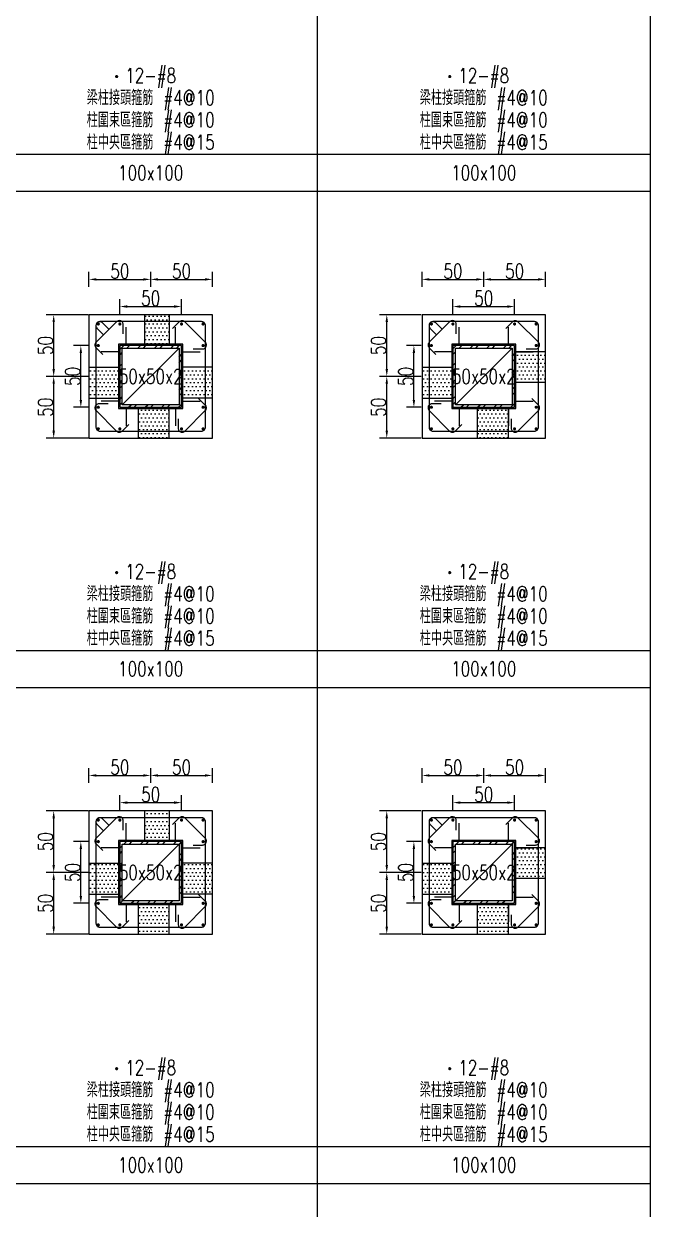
# Model space of a CAD drawing. Header units: millimetres. Extents: x 0 to 3905, y 0 to 8880.
# Drawn here: x 3397 to 3905, y 5607 to 6568 of the extents above; entities that cross this region are included whole.
import ezdxf
from ezdxf.enums import TextEntityAlignment as Align

# ---------------------------------------------------------------- set-up
doc = ezdxf.new("R2010")
doc.units = ezdxf.units.MM
doc.layers.get('DEFPOINTS').update_dxf_attribs({"color": 3})
for name, color, linetype in [('Hatch線', 6, 'Continuous'), ('TC-鋼粱', 132, 'Continuous'), ('主筋斷面', 2, 'Continuous'), ('文字-主筋根數', 7, 'Continuous'), ('文字-剪力筋 中央區', 7, 'Continuous'), ('文字-剪力筋-BC', 7, 'Continuous'), ('文字-剪力筋-圍束區', 7, 'Continuous'), ('文字-斷面尺寸', 7, 'Continuous'), ('文字-輔助字', 7, 'Continuous'), ('柱斷面線', 4, 'Continuous'), ('標註字', 4, 'Continuous'), ('箍筋線', 1, 'Continuous'), ('網格線', 7, 'Continuous'), ('鋼柱', 11, 'Continuous')]:
    doc.layers.add(name, color=color, linetype=linetype)
doc.styles.add('note', font='txt.shx', dxfattribs={"width": 0.75, "height": 12})
doc.styles.add('txt', font='txt.shx', dxfattribs={"height": 0.2, "bigfont": 'chineset.shx'})
doc.dimstyles.new('RCAD_DIM', dxfattribs={"dimtxt": 12, "dimasz": 6, "dimexe": 6, "dimexo": 0.625, "dimtad": 1, "dimdec": 0, "dimdsep": 46, "dimtxsty": 'note', "dimcen": 2.5, "dimclrd": 256, "dimclre": 256, "dimclrt": 256, "dimadec": 0, "dimazin": 0, "dimtfac": 1, "dimtmove": 0, "dimatfit": 3, "dimfxl": 0, "dimtolj": 1, "dimarcsym": 0})

# ---------------------------------------------------------------- blocks, each defined once
blk = doc.blocks.new('*D1950')
at = {"layer": 'DEFPOINTS', "color": 0}
for p in [(3475, 5930), (3525, 5936.62), (3525, 5930)]:
    blk.add_point(p, dxfattribs=at)
at = {"layer": '標註字', "lineweight": -2}
for p, q in [((3475, 5930.62), (3475, 5942.62)), ((3525, 5930.62), (3525, 5942.62)), ((3481, 5936.62), (3519, 5936.62))]:
    blk.add_line(p, q, dxfattribs=at)
at = {"layer": '標註字'}
for points in [[(3481, 5937.62), (3481, 5935.62), (3475, 5936.62)], [(3519, 5935.62), (3519, 5937.62), (3525, 5936.62)]]:
    blk.add_solid(points, dxfattribs=at)
at = {"layer": '標註字', "insert": (3500, 5943.25), "char_height": 12, "attachment_point": 5, "style": 'note'}
blk.add_mtext('\\A1;50', dxfattribs=at)
blk = doc.blocks.new('*D1951')
at = {"layer": 'DEFPOINTS', "color": 0}
for p in [(3443.38, 5905), (3450, 5905), (3450, 5855)]:
    blk.add_point(p, dxfattribs=at)
at = {"layer": '標註字', "lineweight": -2}
for p, q in [((3449.38, 5905), (3437.38, 5905)), ((3443.38, 5861), (3443.38, 5899)), ((3449.38, 5855), (3437.38, 5855))]:
    blk.add_line(p, q, dxfattribs=at)
at = {"layer": '標註字'}
for points in [[(3444.38, 5899), (3442.38, 5899), (3443.38, 5905)], [(3442.38, 5861), (3444.38, 5861), (3443.38, 5855)]]:
    blk.add_solid(points, dxfattribs=at)
at = {"layer": '標註字', "insert": (3436.75, 5880), "char_height": 12, "attachment_point": 5, "rotation": 90, "style": 'note'}
blk.add_mtext('\\A1;50', dxfattribs=at)
blk = doc.blocks.new('*D1952')
at = {"layer": 'DEFPOINTS', "color": 0}
for p in [(3500, 5958.62), (3450, 5952), (3500, 5952)]:
    blk.add_point(p, dxfattribs=at)
at = {"layer": '標註字', "lineweight": -2}
for p, q in [((3450, 5952.62), (3450, 5964.62)), ((3456, 5958.62), (3494, 5958.62)), ((3500, 5952.62), (3500, 5964.62))]:
    blk.add_line(p, q, dxfattribs=at)
at = {"layer": '標註字'}
for points in [[(3456, 5959.62), (3456, 5957.62), (3450, 5958.62)], [(3494, 5957.62), (3494, 5959.62), (3500, 5958.62)]]:
    blk.add_solid(points, dxfattribs=at)
at = {"layer": '標註字', "insert": (3475, 5965.25), "char_height": 12, "attachment_point": 5, "style": 'note'}
blk.add_mtext('\\A1;50', dxfattribs=at)
blk = doc.blocks.new('*D1953')
at = {"layer": 'DEFPOINTS', "color": 0}
for p in [(3550, 5958.62), (3500, 5952), (3550, 5952)]:
    blk.add_point(p, dxfattribs=at)
at = {"layer": '標註字', "lineweight": -2}
for p, q in [((3500, 5952.62), (3500, 5964.62)), ((3506, 5958.62), (3544, 5958.62)), ((3550, 5952.62), (3550, 5964.62))]:
    blk.add_line(p, q, dxfattribs=at)
at = {"layer": '標註字'}
for points in [[(3506, 5959.62), (3506, 5957.62), (3500, 5958.62)], [(3544, 5957.62), (3544, 5959.62), (3550, 5958.62)]]:
    blk.add_solid(points, dxfattribs=at)
at = {"layer": '標註字', "insert": (3525, 5965.25), "char_height": 12, "attachment_point": 5, "style": 'note'}
blk.add_mtext('\\A1;50', dxfattribs=at)
blk = doc.blocks.new('*D1954')
at = {"layer": 'DEFPOINTS', "color": 0}
for p in [(3421.38, 5880), (3450, 5880), (3450, 5830)]:
    blk.add_point(p, dxfattribs=at)
at = {"layer": '標註字', "lineweight": -2}
for p, q in [((3449.38, 5880), (3415.38, 5880)), ((3421.38, 5836), (3421.38, 5874)), ((3449.38, 5830), (3415.38, 5830))]:
    blk.add_line(p, q, dxfattribs=at)
at = {"layer": '標註字'}
for points in [[(3422.38, 5874), (3420.38, 5874), (3421.38, 5880)], [(3420.38, 5836), (3422.38, 5836), (3421.38, 5830)]]:
    blk.add_solid(points, dxfattribs=at)
at = {"layer": '標註字', "insert": (3414.75, 5855), "char_height": 12, "attachment_point": 5, "rotation": 90, "style": 'note'}
blk.add_mtext('\\A1;50', dxfattribs=at)
blk = doc.blocks.new('*D1955')
at = {"layer": 'DEFPOINTS', "color": 0}
for p in [(3421.38, 5930), (3450, 5930), (3450, 5880)]:
    blk.add_point(p, dxfattribs=at)
at = {"layer": '標註字', "lineweight": -2}
for p, q in [((3449.38, 5930), (3415.38, 5930)), ((3421.38, 5886), (3421.38, 5924)), ((3449.38, 5880), (3415.38, 5880))]:
    blk.add_line(p, q, dxfattribs=at)
at = {"layer": '標註字'}
for points in [[(3422.38, 5924), (3420.38, 5924), (3421.38, 5930)], [(3420.38, 5886), (3422.38, 5886), (3421.38, 5880)]]:
    blk.add_solid(points, dxfattribs=at)
at = {"layer": '標註字', "insert": (3414.75, 5905), "char_height": 12, "attachment_point": 5, "rotation": 90, "style": 'note'}
blk.add_mtext('\\A1;50', dxfattribs=at)
blk = doc.blocks.new('Circle_Filled')
at = {"const_width": 0.5}
blk.add_lwpolyline([(-0.25, 0, 1), (0.25, 0, 1)], format="xyb", close=True, dxfattribs=at)
blk = doc.blocks.new('*D1956')
at = {"layer": 'DEFPOINTS', "color": 0}
for p in [(3475, 6332), (3525, 6338.62), (3525, 6332)]:
    blk.add_point(p, dxfattribs=at)
at = {"layer": '標註字', "lineweight": -2}
for p, q in [((3475, 6332.62), (3475, 6344.62)), ((3525, 6332.62), (3525, 6344.62)), ((3481, 6338.62), (3519, 6338.62))]:
    blk.add_line(p, q, dxfattribs=at)
at = {"layer": '標註字'}
for points in [[(3481, 6339.62), (3481, 6337.62), (3475, 6338.62)], [(3519, 6337.62), (3519, 6339.62), (3525, 6338.62)]]:
    blk.add_solid(points, dxfattribs=at)
at = {"layer": '標註字', "insert": (3500, 6345.25), "char_height": 12, "attachment_point": 5, "style": 'note'}
blk.add_mtext('\\A1;50', dxfattribs=at)
blk = doc.blocks.new('*D1957')
at = {"layer": 'DEFPOINTS', "color": 0}
for p in [(3443.38, 6307), (3450, 6307), (3450, 6257)]:
    blk.add_point(p, dxfattribs=at)
at = {"layer": '標註字', "lineweight": -2}
for p, q in [((3449.38, 6307), (3437.38, 6307)), ((3443.38, 6263), (3443.38, 6301)), ((3449.38, 6257), (3437.38, 6257))]:
    blk.add_line(p, q, dxfattribs=at)
at = {"layer": '標註字'}
for points in [[(3444.38, 6301), (3442.38, 6301), (3443.38, 6307)], [(3442.38, 6263), (3444.38, 6263), (3443.38, 6257)]]:
    blk.add_solid(points, dxfattribs=at)
at = {"layer": '標註字', "insert": (3436.75, 6282), "char_height": 12, "attachment_point": 5, "rotation": 90, "style": 'note'}
blk.add_mtext('\\A1;50', dxfattribs=at)
blk = doc.blocks.new('*D1958')
at = {"layer": 'DEFPOINTS', "color": 0}
for p in [(3500, 6360.62), (3450, 6354), (3500, 6354)]:
    blk.add_point(p, dxfattribs=at)
at = {"layer": '標註字', "lineweight": -2}
for p, q in [((3450, 6354.62), (3450, 6366.62)), ((3456, 6360.62), (3494, 6360.62)), ((3500, 6354.62), (3500, 6366.62))]:
    blk.add_line(p, q, dxfattribs=at)
at = {"layer": '標註字'}
for points in [[(3456, 6361.62), (3456, 6359.62), (3450, 6360.62)], [(3494, 6359.62), (3494, 6361.62), (3500, 6360.62)]]:
    blk.add_solid(points, dxfattribs=at)
at = {"layer": '標註字', "insert": (3475, 6367.25), "char_height": 12, "attachment_point": 5, "style": 'note'}
blk.add_mtext('\\A1;50', dxfattribs=at)
blk = doc.blocks.new('*D1959')
at = {"layer": 'DEFPOINTS', "color": 0}
for p in [(3550, 6360.62), (3500, 6354), (3550, 6354)]:
    blk.add_point(p, dxfattribs=at)
at = {"layer": '標註字', "lineweight": -2}
for p, q in [((3500, 6354.62), (3500, 6366.62)), ((3506, 6360.62), (3544, 6360.62)), ((3550, 6354.62), (3550, 6366.62))]:
    blk.add_line(p, q, dxfattribs=at)
at = {"layer": '標註字'}
for points in [[(3506, 6361.62), (3506, 6359.62), (3500, 6360.62)], [(3544, 6359.62), (3544, 6361.62), (3550, 6360.62)]]:
    blk.add_solid(points, dxfattribs=at)
at = {"layer": '標註字', "insert": (3525, 6367.25), "char_height": 12, "attachment_point": 5, "style": 'note'}
blk.add_mtext('\\A1;50', dxfattribs=at)
blk = doc.blocks.new('*D1960')
at = {"layer": 'DEFPOINTS', "color": 0}
for p in [(3421.38, 6282), (3450, 6282), (3450, 6232)]:
    blk.add_point(p, dxfattribs=at)
at = {"layer": '標註字', "lineweight": -2}
for p, q in [((3449.38, 6282), (3415.38, 6282)), ((3421.38, 6238), (3421.38, 6276)), ((3449.38, 6232), (3415.38, 6232))]:
    blk.add_line(p, q, dxfattribs=at)
at = {"layer": '標註字'}
for points in [[(3422.38, 6276), (3420.38, 6276), (3421.38, 6282)], [(3420.38, 6238), (3422.38, 6238), (3421.38, 6232)]]:
    blk.add_solid(points, dxfattribs=at)
at = {"layer": '標註字', "insert": (3414.75, 6257), "char_height": 12, "attachment_point": 5, "rotation": 90, "style": 'note'}
blk.add_mtext('\\A1;50', dxfattribs=at)
blk = doc.blocks.new('*D1961')
at = {"layer": 'DEFPOINTS', "color": 0}
for p in [(3421.38, 6332), (3450, 6332), (3450, 6282)]:
    blk.add_point(p, dxfattribs=at)
at = {"layer": '標註字', "lineweight": -2}
for p, q in [((3449.38, 6332), (3415.38, 6332)), ((3421.38, 6288), (3421.38, 6326)), ((3449.38, 6282), (3415.38, 6282))]:
    blk.add_line(p, q, dxfattribs=at)
at = {"layer": '標註字'}
for points in [[(3422.38, 6326), (3420.38, 6326), (3421.38, 6332)], [(3420.38, 6288), (3422.38, 6288), (3421.38, 6282)]]:
    blk.add_solid(points, dxfattribs=at)
at = {"layer": '標註字', "insert": (3414.75, 6307), "char_height": 12, "attachment_point": 5, "rotation": 90, "style": 'note'}
blk.add_mtext('\\A1;50', dxfattribs=at)
blk = doc.blocks.new('*D2082')
at = {"layer": 'DEFPOINTS', "color": 0}
for p in [(3745, 5930), (3795, 5936.62), (3795, 5930)]:
    blk.add_point(p, dxfattribs=at)
at = {"layer": '標註字', "lineweight": -2}
for p, q in [((3745, 5930.62), (3745, 5942.62)), ((3795, 5930.62), (3795, 5942.62)), ((3751, 5936.62), (3789, 5936.62))]:
    blk.add_line(p, q, dxfattribs=at)
at = {"layer": '標註字'}
for points in [[(3751, 5937.62), (3751, 5935.62), (3745, 5936.62)], [(3789, 5935.62), (3789, 5937.62), (3795, 5936.62)]]:
    blk.add_solid(points, dxfattribs=at)
at = {"layer": '標註字', "insert": (3770, 5943.25), "char_height": 12, "attachment_point": 5, "style": 'note'}
blk.add_mtext('\\A1;50', dxfattribs=at)
blk = doc.blocks.new('*D2083')
at = {"layer": 'DEFPOINTS', "color": 0}
for p in [(3713.38, 5905), (3720, 5905), (3720, 5855)]:
    blk.add_point(p, dxfattribs=at)
at = {"layer": '標註字', "lineweight": -2}
for p, q in [((3719.38, 5905), (3707.38, 5905)), ((3713.38, 5861), (3713.38, 5899)), ((3719.38, 5855), (3707.38, 5855))]:
    blk.add_line(p, q, dxfattribs=at)
at = {"layer": '標註字'}
for points in [[(3714.38, 5899), (3712.38, 5899), (3713.38, 5905)], [(3712.38, 5861), (3714.38, 5861), (3713.38, 5855)]]:
    blk.add_solid(points, dxfattribs=at)
at = {"layer": '標註字', "insert": (3706.75, 5880), "char_height": 12, "attachment_point": 5, "rotation": 90, "style": 'note'}
blk.add_mtext('\\A1;50', dxfattribs=at)
blk = doc.blocks.new('*D2084')
at = {"layer": 'DEFPOINTS', "color": 0}
for p in [(3770, 5958.62), (3720, 5952), (3770, 5952)]:
    blk.add_point(p, dxfattribs=at)
at = {"layer": '標註字', "lineweight": -2}
for p, q in [((3720, 5952.62), (3720, 5964.62)), ((3726, 5958.62), (3764, 5958.62)), ((3770, 5952.62), (3770, 5964.62))]:
    blk.add_line(p, q, dxfattribs=at)
at = {"layer": '標註字'}
for points in [[(3726, 5959.62), (3726, 5957.62), (3720, 5958.62)], [(3764, 5957.62), (3764, 5959.62), (3770, 5958.62)]]:
    blk.add_solid(points, dxfattribs=at)
at = {"layer": '標註字', "insert": (3745, 5965.25), "char_height": 12, "attachment_point": 5, "style": 'note'}
blk.add_mtext('\\A1;50', dxfattribs=at)
blk = doc.blocks.new('*D2085')
at = {"layer": 'DEFPOINTS', "color": 0}
for p in [(3820, 5958.62), (3770, 5952), (3820, 5952)]:
    blk.add_point(p, dxfattribs=at)
at = {"layer": '標註字', "lineweight": -2}
for p, q in [((3770, 5952.62), (3770, 5964.62)), ((3776, 5958.62), (3814, 5958.62)), ((3820, 5952.62), (3820, 5964.62))]:
    blk.add_line(p, q, dxfattribs=at)
at = {"layer": '標註字'}
for points in [[(3776, 5959.62), (3776, 5957.62), (3770, 5958.62)], [(3814, 5957.62), (3814, 5959.62), (3820, 5958.62)]]:
    blk.add_solid(points, dxfattribs=at)
at = {"layer": '標註字', "insert": (3795, 5965.25), "char_height": 12, "attachment_point": 5, "style": 'note'}
blk.add_mtext('\\A1;50', dxfattribs=at)
blk = doc.blocks.new('*D2086')
at = {"layer": 'DEFPOINTS', "color": 0}
for p in [(3691.38, 5880), (3720, 5880), (3720, 5830)]:
    blk.add_point(p, dxfattribs=at)
at = {"layer": '標註字', "lineweight": -2}
for p, q in [((3719.38, 5880), (3685.38, 5880)), ((3691.38, 5836), (3691.38, 5874)), ((3719.38, 5830), (3685.38, 5830))]:
    blk.add_line(p, q, dxfattribs=at)
at = {"layer": '標註字'}
for points in [[(3692.38, 5874), (3690.38, 5874), (3691.38, 5880)], [(3690.38, 5836), (3692.38, 5836), (3691.38, 5830)]]:
    blk.add_solid(points, dxfattribs=at)
at = {"layer": '標註字', "insert": (3684.75, 5855), "char_height": 12, "attachment_point": 5, "rotation": 90, "style": 'note'}
blk.add_mtext('\\A1;50', dxfattribs=at)
blk = doc.blocks.new('*D2087')
at = {"layer": 'DEFPOINTS', "color": 0}
for p in [(3691.38, 5930), (3720, 5930), (3720, 5880)]:
    blk.add_point(p, dxfattribs=at)
at = {"layer": '標註字', "lineweight": -2}
for p, q in [((3719.38, 5930), (3685.38, 5930)), ((3691.38, 5886), (3691.38, 5924)), ((3719.38, 5880), (3685.38, 5880))]:
    blk.add_line(p, q, dxfattribs=at)
at = {"layer": '標註字'}
for points in [[(3692.38, 5924), (3690.38, 5924), (3691.38, 5930)], [(3690.38, 5886), (3692.38, 5886), (3691.38, 5880)]]:
    blk.add_solid(points, dxfattribs=at)
at = {"layer": '標註字', "insert": (3684.75, 5905), "char_height": 12, "attachment_point": 5, "rotation": 90, "style": 'note'}
blk.add_mtext('\\A1;50', dxfattribs=at)
blk = doc.blocks.new('*D2088')
at = {"layer": 'DEFPOINTS', "color": 0}
for p in [(3745, 6332), (3795, 6338.62), (3795, 6332)]:
    blk.add_point(p, dxfattribs=at)
at = {"layer": '標註字', "lineweight": -2}
for p, q in [((3745, 6332.62), (3745, 6344.62)), ((3795, 6332.62), (3795, 6344.62)), ((3751, 6338.62), (3789, 6338.62))]:
    blk.add_line(p, q, dxfattribs=at)
at = {"layer": '標註字'}
for points in [[(3751, 6339.62), (3751, 6337.62), (3745, 6338.62)], [(3789, 6337.62), (3789, 6339.62), (3795, 6338.62)]]:
    blk.add_solid(points, dxfattribs=at)
at = {"layer": '標註字', "insert": (3770, 6345.25), "char_height": 12, "attachment_point": 5, "style": 'note'}
blk.add_mtext('\\A1;50', dxfattribs=at)
blk = doc.blocks.new('*D2089')
at = {"layer": 'DEFPOINTS', "color": 0}
for p in [(3713.375, 6307), (3720, 6307), (3720, 6257)]:
    blk.add_point(p, dxfattribs=at)
at = {"layer": '標註字', "lineweight": -2}
for p, q in [((3719.375, 6307), (3707.375, 6307)), ((3713.375, 6263), (3713.375, 6301)), ((3719.375, 6257), (3707.375, 6257))]:
    blk.add_line(p, q, dxfattribs=at)
at = {"layer": '標註字'}
for points in [[(3714.375, 6301), (3712.375, 6301), (3713.375, 6307)], [(3712.375, 6263), (3714.375, 6263), (3713.375, 6257)]]:
    blk.add_solid(points, dxfattribs=at)
at = {"layer": '標註字', "insert": (3706.75, 6282), "char_height": 12, "attachment_point": 5, "rotation": 90, "style": 'note'}
blk.add_mtext('\\A1;50', dxfattribs=at)
blk = doc.blocks.new('*D2090')
at = {"layer": 'DEFPOINTS', "color": 0}
for p in [(3770, 6360.62), (3720, 6354), (3770, 6354)]:
    blk.add_point(p, dxfattribs=at)
at = {"layer": '標註字', "lineweight": -2}
for p, q in [((3720, 6354.62), (3720, 6366.62)), ((3726, 6360.62), (3764, 6360.62)), ((3770, 6354.62), (3770, 6366.62))]:
    blk.add_line(p, q, dxfattribs=at)
at = {"layer": '標註字'}
for points in [[(3726, 6361.62), (3726, 6359.62), (3720, 6360.62)], [(3764, 6359.62), (3764, 6361.62), (3770, 6360.62)]]:
    blk.add_solid(points, dxfattribs=at)
at = {"layer": '標註字', "insert": (3745, 6367.25), "char_height": 12, "attachment_point": 5, "style": 'note'}
blk.add_mtext('\\A1;50', dxfattribs=at)
blk = doc.blocks.new('*D2091')
at = {"layer": 'DEFPOINTS', "color": 0}
for p in [(3820, 6360.62), (3770, 6354), (3820, 6354)]:
    blk.add_point(p, dxfattribs=at)
at = {"layer": '標註字', "lineweight": -2}
for p, q in [((3770, 6354.62), (3770, 6366.62)), ((3776, 6360.62), (3814, 6360.62)), ((3820, 6354.62), (3820, 6366.62))]:
    blk.add_line(p, q, dxfattribs=at)
at = {"layer": '標註字'}
for points in [[(3776, 6361.62), (3776, 6359.62), (3770, 6360.62)], [(3814, 6359.62), (3814, 6361.62), (3820, 6360.62)]]:
    blk.add_solid(points, dxfattribs=at)
at = {"layer": '標註字', "insert": (3795, 6367.25), "char_height": 12, "attachment_point": 5, "style": 'note'}
blk.add_mtext('\\A1;50', dxfattribs=at)
blk = doc.blocks.new('*D2092')
at = {"layer": 'DEFPOINTS', "color": 0}
for p in [(3691.38, 6282), (3720, 6282), (3720, 6232)]:
    blk.add_point(p, dxfattribs=at)
at = {"layer": '標註字', "lineweight": -2}
for p, q in [((3719.38, 6282), (3685.38, 6282)), ((3691.38, 6238), (3691.38, 6276)), ((3719.38, 6232), (3685.38, 6232))]:
    blk.add_line(p, q, dxfattribs=at)
at = {"layer": '標註字'}
for points in [[(3692.38, 6276), (3690.38, 6276), (3691.38, 6282)], [(3690.38, 6238), (3692.38, 6238), (3691.38, 6232)]]:
    blk.add_solid(points, dxfattribs=at)
at = {"layer": '標註字', "insert": (3684.75, 6257), "char_height": 12, "attachment_point": 5, "rotation": 90, "style": 'note'}
blk.add_mtext('\\A1;50', dxfattribs=at)
blk = doc.blocks.new('*D2093')
at = {"layer": 'DEFPOINTS', "color": 0}
for p in [(3691.38, 6332), (3720, 6332), (3720, 6282)]:
    blk.add_point(p, dxfattribs=at)
at = {"layer": '標註字', "lineweight": -2}
for p, q in [((3719.38, 6332), (3685.38, 6332)), ((3691.38, 6288), (3691.38, 6326)), ((3719.38, 6282), (3685.38, 6282))]:
    blk.add_line(p, q, dxfattribs=at)
at = {"layer": '標註字'}
for points in [[(3692.38, 6326), (3690.38, 6326), (3691.38, 6332)], [(3690.38, 6288), (3692.38, 6288), (3691.38, 6282)]]:
    blk.add_solid(points, dxfattribs=at)
at = {"layer": '標註字', "insert": (3684.75, 6307), "char_height": 12, "attachment_point": 5, "rotation": 90, "style": 'note'}
blk.add_mtext('\\A1;50', dxfattribs=at)

msp = doc.modelspace()

# ---------------------------------------------------------------- hatches: boundary and pattern name
at = {"layer": 'Hatch線'}
h = msp.add_hatch(dxfattribs=at)
h.set_pattern_fill('ANSI32', color=256, style=0)
h.paths.add_polyline_path([(3475, 6257), (3525, 6257), (3525, 6307), (3475, 6307)], flags=17)
h.paths.add_polyline_path([(3477, 6259), (3477, 6305), (3523, 6305), (3523, 6259)])
h = msp.add_hatch(dxfattribs=at)
h.set_pattern_fill('ANSI32', color=256, style=0)
h.paths.add_polyline_path([(3745, 6257), (3795, 6257), (3795, 6307), (3745, 6307)], flags=17)
h.paths.add_polyline_path([(3747, 6259), (3747, 6305), (3793, 6305), (3793, 6259)])
h = msp.add_hatch(dxfattribs=at)
h.set_pattern_fill('ANSI32', color=256, style=0)
h.paths.add_polyline_path([(3475, 5855), (3525, 5855), (3525, 5905), (3475, 5905)], flags=17)
h.paths.add_polyline_path([(3477, 5857), (3477, 5903), (3523, 5903), (3523, 5857)])
h = msp.add_hatch(dxfattribs=at)
h.set_pattern_fill('ANSI32', color=256, style=0)
h.paths.add_polyline_path([(3745, 5855), (3795, 5855), (3795, 5905), (3745, 5905)], flags=17)
h.paths.add_polyline_path([(3747, 5857), (3747, 5903), (3793, 5903), (3793, 5857)])
at = {"layer": 'TC-鋼粱'}
h = msp.add_hatch(dxfattribs=at)
h.set_pattern_fill('DOTS', color=256, scale=2, style=0)
h.paths.add_polyline_path([(3515, 6332), (3495, 6332), (3495, 6307), (3515, 6307)], flags=17)
h = msp.add_hatch(dxfattribs=at)
h.set_pattern_fill('DOTS', color=256, scale=2, style=0)
h.paths.add_polyline_path([(3820, 6277), (3820, 6302), (3795, 6302), (3795, 6277)], flags=17)
h = msp.add_hatch(dxfattribs=at)
h.set_pattern_fill('DOTS', color=256, scale=2, style=0)
h.paths.add_polyline_path([(3450, 6289.5), (3450, 6264.5), (3475, 6264.5), (3475, 6289.5)], flags=17)
h = msp.add_hatch(dxfattribs=at)
h.set_pattern_fill('DOTS', color=256, scale=2, style=0)
h.paths.add_polyline_path([(3550, 6264.5), (3550, 6289.5), (3525, 6289.5), (3525, 6264.5)], flags=17)
h = msp.add_hatch(dxfattribs=at)
h.set_pattern_fill('DOTS', color=256, scale=2, style=0)
h.paths.add_polyline_path([(3720, 6289.5), (3720, 6264.5), (3745, 6264.5), (3745, 6289.5)], flags=17)
h = msp.add_hatch(dxfattribs=at)
h.set_pattern_fill('DOTS', color=256, scale=2, style=0)
h.paths.add_polyline_path([(3490, 6232), (3515, 6232), (3515, 6257), (3490, 6257)], flags=17)
h = msp.add_hatch(dxfattribs=at)
h.set_pattern_fill('DOTS', color=256, scale=2, style=0)
h.paths.add_polyline_path([(3765, 6232), (3790, 6232), (3790, 6257), (3765, 6257)], flags=17)
h = msp.add_hatch(dxfattribs=at)
h.set_pattern_fill('DOTS', color=256, scale=2, style=0)
h.paths.add_polyline_path([(3515, 5930), (3495, 5930), (3495, 5905), (3515, 5905)], flags=17)
h = msp.add_hatch(dxfattribs=at)
h.set_pattern_fill('DOTS', color=256, scale=2, style=0)
h.paths.add_polyline_path([(3820, 5875), (3820, 5900), (3795, 5900), (3795, 5875)], flags=17)
h = msp.add_hatch(dxfattribs=at)
h.set_pattern_fill('DOTS', color=256, scale=2, style=0)
h.paths.add_polyline_path([(3450, 5887.5), (3450, 5862.5), (3475, 5862.5), (3475, 5887.5)], flags=17)
h = msp.add_hatch(dxfattribs=at)
h.set_pattern_fill('DOTS', color=256, scale=2, style=0)
h.paths.add_polyline_path([(3550, 5862.5), (3550, 5887.5), (3525, 5887.5), (3525, 5862.5)], flags=17)
h = msp.add_hatch(dxfattribs=at)
h.set_pattern_fill('DOTS', color=256, scale=2, style=0)
h.paths.add_polyline_path([(3720, 5887.5), (3720, 5862.5), (3745, 5862.5), (3745, 5887.5)], flags=17)
h = msp.add_hatch(dxfattribs=at)
h.set_pattern_fill('DOTS', color=256, scale=2, style=0)
h.paths.add_polyline_path([(3490, 5830), (3515, 5830), (3515, 5855), (3490, 5855)], flags=17)
h = msp.add_hatch(dxfattribs=at)
h.set_pattern_fill('DOTS', color=256, scale=2, style=0)
h.paths.add_polyline_path([(3765, 5830), (3790, 5830), (3790, 5855), (3765, 5855)], flags=17)

# ---------------------------------------------------------------- linework, layer by layer
at = {"layer": 'DEFPOINTS', "lineweight": 5}
for points in [[(3480, 6307), (3480, 6322)], [(3520, 6307), (3520, 6322)], [(3750, 6307), (3750, 6322)], [(3790, 6307), (3790, 6322)], [(3475, 6256), (3526, 6256), (3526, 6308), (3474, 6308), (3474, 6256), (3475, 6256)], [(3477, 6259), (3523, 6305)], [(3745, 6256), (3796, 6256), (3796, 6308), (3744, 6308), (3744, 6256), (3745, 6256)], [(3747, 6259), (3793, 6305)], [(3475, 6302), (3460, 6302)], [(3525, 6302), (3540, 6302)], [(3745, 6302), (3730, 6302)], [(3795, 6302), (3810, 6302)], [(3475, 6262), (3460, 6262)], [(3480, 6257), (3480, 6242)], [(3520, 6257), (3520, 6242)], [(3525, 6262), (3540, 6262)], [(3745, 6262), (3730, 6262)], [(3750, 6257), (3750, 6242)], [(3790, 6257), (3790, 6242)], [(3795, 6262), (3810, 6262)], [(3480, 5905), (3480, 5920)], [(3520, 5905), (3520, 5920)], [(3750, 5905), (3750, 5920)], [(3790, 5905), (3790, 5920)], [(3475, 5900), (3460, 5900)], [(3475, 5854), (3526, 5854), (3526, 5906), (3474, 5906), (3474, 5854), (3475, 5854)], [(3477, 5857), (3523, 5903)], [(3525, 5900), (3540, 5900)], [(3745, 5900), (3730, 5900)], [(3745, 5854), (3796, 5854), (3796, 5906), (3744, 5906), (3744, 5854), (3745, 5854)], [(3747, 5857), (3793, 5903)], [(3795, 5900), (3810, 5900)], [(3475, 5860), (3460, 5860)], [(3480, 5855), (3480, 5840)], [(3520, 5855), (3520, 5840)], [(3525, 5860), (3540, 5860)], [(3745, 5860), (3730, 5860)], [(3750, 5855), (3750, 5840)], [(3790, 5855), (3790, 5840)], [(3795, 5860), (3810, 5860)]]:
    msp.add_lwpolyline(points, dxfattribs=at)
at = {"layer": 'TC-鋼粱', "lineweight": 5}
for points in [[(3495, 6332), (3495, 6307)], [(3515, 6332), (3515, 6307)], [(3820, 6302), (3795, 6302)], [(3450, 6289.5), (3475, 6289.5)], [(3550, 6289.5), (3525, 6289.5)], [(3720, 6289.5), (3745, 6289.5)], [(3820, 6277), (3795, 6277)], [(3450, 6264.5), (3475, 6264.5)], [(3550, 6264.5), (3525, 6264.5)], [(3720, 6264.5), (3745, 6264.5)], [(3490, 6232), (3490, 6257)], [(3515, 6232), (3515, 6257)], [(3765, 6232), (3765, 6257)], [(3790, 6232), (3790, 6257)], [(3495, 5930), (3495, 5905)], [(3515, 5930), (3515, 5905)], [(3820, 5900), (3795, 5900)], [(3450, 5887.5), (3475, 5887.5)], [(3550, 5887.5), (3525, 5887.5)], [(3720, 5887.5), (3745, 5887.5)], [(3820, 5875), (3795, 5875)], [(3450, 5862.5), (3475, 5862.5)], [(3550, 5862.5), (3525, 5862.5)], [(3720, 5862.5), (3745, 5862.5)], [(3490, 5830), (3490, 5855)], [(3515, 5830), (3515, 5855)], [(3765, 5830), (3765, 5855)], [(3790, 5830), (3790, 5855)]]:
    msp.add_lwpolyline(points, dxfattribs=at)
at = {"layer": '柱斷面線', "lineweight": 5}
for points in [[(3450, 6232), (3550, 6232), (3550, 6332), (3450, 6332), (3450, 6232)], [(3720, 6232), (3820, 6232), (3820, 6332), (3720, 6332), (3720, 6232)], [(3450, 5830), (3550, 5830), (3550, 5930), (3450, 5930), (3450, 5830)], [(3720, 5830), (3820, 5830), (3820, 5930), (3720, 5930), (3720, 5830)]]:
    msp.add_lwpolyline(points, dxfattribs=at)
at = {"layer": '箍筋線', "lineweight": 5}
for points in [[(3477.73, 6316.39), (3477.73, 6324.01), (3477.68, 6324.54), (3477.55, 6325.06), (3477.33, 6325.55), (3477.03, 6325.99), (3476.67, 6326.38), (3476.24, 6326.7), (3475.77, 6326.94), (3475.26, 6327.11), (3474.73, 6327.18), (3474.2, 6327.17), (3473.67, 6327.06), (3473.17, 6326.87), (3472.71, 6326.6), (3472.31, 6326.26), (3455.74, 6309.69), (3455.39, 6309.27), (3455.11, 6308.79), (3454.92, 6308.27), (3454.83, 6307.73), (3454.83, 6307.17), (3454.92, 6306.63), (3455.11, 6306.11), (3455.39, 6305.63), (3455.74, 6305.2), (3461.13, 6299.82)], [(3466.44, 6320.05), (3461.06, 6325.44), (3460.65, 6325.78), (3460.19, 6326.05), (3459.69, 6326.24), (3459.17, 6326.35), (3458.63, 6326.36), (3458.1, 6326.29), (3457.59, 6326.12), (3457.12, 6325.88), (3456.69, 6325.56), (3456.33, 6325.17), (3456.03, 6324.73), (3455.81, 6324.24), (3455.68, 6323.72), (3455.63, 6323.19), (3455.63, 6240.81), (3455.68, 6240.26), (3455.83, 6239.72), (3456.06, 6239.22), (3456.38, 6238.77), (3456.77, 6238.38), (3457.22, 6238.06), (3457.72, 6237.83), (3458.26, 6237.68), (3458.81, 6237.63), (3541.19, 6237.63), (3541.74, 6237.68), (3542.28, 6237.83), (3542.78, 6238.06), (3543.23, 6238.38), (3543.62, 6238.77), (3543.94, 6239.22), (3544.17, 6239.72), (3544.32, 6240.26), (3544.37, 6240.81), (3544.37, 6323.19), (3544.32, 6323.74), (3544.17, 6324.28), (3543.94, 6324.78), (3543.62, 6325.23), (3543.23, 6325.62), (3542.78, 6325.94), (3542.28, 6326.17), (3541.74, 6326.32), (3541.19, 6326.37), (3458.81, 6326.37), (3458.28, 6326.32), (3457.76, 6326.19), (3457.27, 6325.97), (3456.83, 6325.67), (3456.44, 6325.31), (3456.12, 6324.88), (3455.88, 6324.41), (3455.71, 6323.9), (3455.64, 6323.37), (3455.65, 6322.83), (3455.76, 6322.31), (3455.95, 6321.81), (3456.22, 6321.35), (3456.56, 6320.94), (3461.95, 6315.56)], [(3534.39, 6304.27), (3542.01, 6304.27), (3542.54, 6304.32), (3543.06, 6304.45), (3543.55, 6304.67), (3543.99, 6304.97), (3544.38, 6305.33), (3544.7, 6305.76), (3544.94, 6306.23), (3545.11, 6306.74), (3545.18, 6307.27), (3545.17, 6307.8), (3545.06, 6308.33), (3544.87, 6308.83), (3544.6, 6309.29), (3544.26, 6309.69), (3527.69, 6326.26), (3527.27, 6326.61), (3526.79, 6326.89), (3526.27, 6327.08), (3525.73, 6327.17), (3525.17, 6327.17), (3524.63, 6327.08), (3524.11, 6326.89), (3523.63, 6326.61), (3523.2, 6326.26), (3517.82, 6320.87)], [(3747.73, 6316.39), (3747.73, 6324.01), (3747.68, 6324.54), (3747.55, 6325.06), (3747.33, 6325.55), (3747.03, 6325.99), (3746.67, 6326.38), (3746.24, 6326.7), (3745.77, 6326.94), (3745.26, 6327.11), (3744.73, 6327.18), (3744.2, 6327.17), (3743.67, 6327.06), (3743.17, 6326.87), (3742.71, 6326.6), (3742.31, 6326.26), (3725.74, 6309.69), (3725.39, 6309.27), (3725.11, 6308.79), (3724.92, 6308.27), (3724.83, 6307.73), (3724.83, 6307.17), (3724.92, 6306.63), (3725.11, 6306.11), (3725.39, 6305.63), (3725.74, 6305.2), (3731.13, 6299.82)], [(3736.44, 6320.05), (3731.06, 6325.44), (3730.65, 6325.78), (3730.19, 6326.05), (3729.69, 6326.24), (3729.17, 6326.35), (3728.63, 6326.36), (3728.1, 6326.29), (3727.59, 6326.12), (3727.12, 6325.88), (3726.69, 6325.56), (3726.33, 6325.17), (3726.03, 6324.73), (3725.81, 6324.24), (3725.68, 6323.72), (3725.63, 6323.19), (3725.63, 6240.81), (3725.68, 6240.26), (3725.83, 6239.72), (3726.06, 6239.22), (3726.38, 6238.77), (3726.77, 6238.38), (3727.22, 6238.06), (3727.72, 6237.83), (3728.26, 6237.68), (3728.81, 6237.63), (3811.19, 6237.63), (3811.74, 6237.68), (3812.28, 6237.83), (3812.78, 6238.06), (3813.23, 6238.38), (3813.62, 6238.77), (3813.94, 6239.22), (3814.17, 6239.72), (3814.32, 6240.26), (3814.37, 6240.81), (3814.37, 6323.19), (3814.32, 6323.74), (3814.17, 6324.28), (3813.94, 6324.78), (3813.62, 6325.23), (3813.23, 6325.62), (3812.78, 6325.94), (3812.28, 6326.17), (3811.74, 6326.32), (3811.19, 6326.37), (3728.81, 6326.37), (3728.28, 6326.32), (3727.76, 6326.19), (3727.27, 6325.97), (3726.83, 6325.67), (3726.44, 6325.31), (3726.12, 6324.88), (3725.88, 6324.41), (3725.71, 6323.9), (3725.64, 6323.37), (3725.65, 6322.83), (3725.76, 6322.31), (3725.95, 6321.81), (3726.22, 6321.35), (3726.56, 6320.94), (3731.95, 6315.56)], [(3804.39, 6304.27), (3812.01, 6304.27), (3812.54, 6304.32), (3813.06, 6304.45), (3813.55, 6304.67), (3813.99, 6304.97), (3814.38, 6305.33), (3814.7, 6305.76), (3814.94, 6306.23), (3815.11, 6306.74), (3815.18, 6307.27), (3815.17, 6307.8), (3815.06, 6308.33), (3814.87, 6308.83), (3814.6, 6309.29), (3814.26, 6309.69), (3797.69, 6326.26), (3797.27, 6326.61), (3796.79, 6326.89), (3796.27, 6327.08), (3795.73, 6327.17), (3795.17, 6327.17), (3794.63, 6327.08), (3794.11, 6326.89), (3793.63, 6326.61), (3793.2, 6326.26), (3787.82, 6320.87)], [(3522.27, 6247.61), (3522.27, 6239.99), (3522.32, 6239.46), (3522.45, 6238.94), (3522.67, 6238.45), (3522.97, 6238.01), (3523.33, 6237.62), (3523.76, 6237.3), (3524.23, 6237.06), (3524.74, 6236.89), (3525.27, 6236.82), (3525.8, 6236.83), (3526.33, 6236.94), (3526.83, 6237.13), (3527.29, 6237.4), (3527.69, 6237.74), (3544.26, 6254.31), (3544.61, 6254.73), (3544.89, 6255.21), (3545.08, 6255.73), (3545.17, 6256.27), (3545.17, 6256.83), (3545.08, 6257.37), (3544.89, 6257.89), (3544.61, 6258.37), (3544.26, 6258.8), (3538.87, 6264.18)], [(3792.27, 6247.61), (3792.27, 6239.99), (3792.32, 6239.46), (3792.45, 6238.94), (3792.67, 6238.45), (3792.97, 6238.01), (3793.33, 6237.62), (3793.76, 6237.3), (3794.23, 6237.06), (3794.74, 6236.89), (3795.27, 6236.82), (3795.8, 6236.83), (3796.33, 6236.94), (3796.83, 6237.13), (3797.29, 6237.4), (3797.69, 6237.74), (3814.26, 6254.31), (3814.61, 6254.73), (3814.89, 6255.21), (3815.08, 6255.73), (3815.17, 6256.27), (3815.17, 6256.83), (3815.08, 6257.37), (3814.89, 6257.89), (3814.61, 6258.37), (3814.26, 6258.8), (3808.87, 6264.18)], [(3465.61, 6259.73), (3457.99, 6259.73), (3457.46, 6259.68), (3456.94, 6259.55), (3456.45, 6259.33), (3456.01, 6259.03), (3455.62, 6258.67), (3455.3, 6258.24), (3455.06, 6257.77), (3454.89, 6257.26), (3454.82, 6256.73), (3454.83, 6256.2), (3454.94, 6255.67), (3455.13, 6255.17), (3455.4, 6254.71), (3455.74, 6254.31), (3472.31, 6237.74), (3472.73, 6237.39), (3473.21, 6237.11), (3473.73, 6236.92), (3474.27, 6236.83), (3474.83, 6236.83), (3475.37, 6236.92), (3475.89, 6237.11), (3476.37, 6237.39), (3476.8, 6237.74), (3482.18, 6243.13)], [(3735.61, 6259.73), (3727.99, 6259.73), (3727.46, 6259.68), (3726.94, 6259.55), (3726.45, 6259.33), (3726.01, 6259.03), (3725.62, 6258.67), (3725.3, 6258.24), (3725.06, 6257.77), (3724.89, 6257.26), (3724.82, 6256.73), (3724.83, 6256.2), (3724.94, 6255.67), (3725.13, 6255.17), (3725.4, 6254.71), (3725.74, 6254.31), (3742.31, 6237.74), (3742.73, 6237.39), (3743.21, 6237.11), (3743.73, 6236.92), (3744.27, 6236.83), (3744.83, 6236.83), (3745.37, 6236.92), (3745.89, 6237.11), (3746.37, 6237.39), (3746.8, 6237.74), (3752.18, 6243.13)], [(3477.73, 5914.39), (3477.73, 5922.01), (3477.68, 5922.54), (3477.55, 5923.06), (3477.33, 5923.55), (3477.03, 5923.99), (3476.67, 5924.38), (3476.24, 5924.7), (3475.77, 5924.94), (3475.26, 5925.11), (3474.73, 5925.18), (3474.2, 5925.17), (3473.67, 5925.06), (3473.17, 5924.87), (3472.71, 5924.6), (3472.31, 5924.26), (3455.74, 5907.69), (3455.39, 5907.27), (3455.11, 5906.79), (3454.92, 5906.27), (3454.83, 5905.73), (3454.83, 5905.17), (3454.92, 5904.63), (3455.11, 5904.11), (3455.39, 5903.63), (3455.74, 5903.2), (3461.13, 5897.82)], [(3466.44, 5918.05), (3461.06, 5923.44), (3460.65, 5923.78), (3460.19, 5924.05), (3459.69, 5924.24), (3459.17, 5924.35), (3458.63, 5924.36), (3458.1, 5924.29), (3457.59, 5924.12), (3457.12, 5923.88), (3456.69, 5923.56), (3456.33, 5923.17), (3456.03, 5922.73), (3455.81, 5922.24), (3455.68, 5921.72), (3455.63, 5921.19), (3455.63, 5838.81), (3455.68, 5838.26), (3455.83, 5837.72), (3456.06, 5837.22), (3456.38, 5836.77), (3456.77, 5836.38), (3457.22, 5836.06), (3457.72, 5835.83), (3458.26, 5835.68), (3458.81, 5835.63), (3541.19, 5835.63), (3541.74, 5835.68), (3542.28, 5835.83), (3542.78, 5836.06), (3543.23, 5836.38), (3543.62, 5836.77), (3543.94, 5837.22), (3544.17, 5837.72), (3544.32, 5838.26), (3544.37, 5838.81), (3544.37, 5921.19), (3544.32, 5921.74), (3544.17, 5922.28), (3543.94, 5922.78), (3543.62, 5923.23), (3543.23, 5923.62), (3542.78, 5923.94), (3542.28, 5924.17), (3541.74, 5924.32), (3541.19, 5924.37), (3458.81, 5924.37), (3458.28, 5924.32), (3457.76, 5924.19), (3457.27, 5923.97), (3456.83, 5923.67), (3456.44, 5923.31), (3456.12, 5922.88), (3455.88, 5922.41), (3455.71, 5921.9), (3455.64, 5921.37), (3455.65, 5920.83), (3455.76, 5920.31), (3455.95, 5919.81), (3456.22, 5919.35), (3456.56, 5918.94), (3461.95, 5913.56)], [(3534.39, 5902.27), (3542.01, 5902.27), (3542.54, 5902.32), (3543.06, 5902.45), (3543.55, 5902.67), (3543.99, 5902.97), (3544.38, 5903.33), (3544.7, 5903.76), (3544.94, 5904.23), (3545.11, 5904.74), (3545.18, 5905.27), (3545.17, 5905.8), (3545.06, 5906.33), (3544.87, 5906.83), (3544.6, 5907.29), (3544.26, 5907.69), (3527.69, 5924.26), (3527.27, 5924.61), (3526.79, 5924.89), (3526.27, 5925.08), (3525.73, 5925.17), (3525.17, 5925.17), (3524.63, 5925.08), (3524.11, 5924.89), (3523.63, 5924.61), (3523.2, 5924.26), (3517.82, 5918.87)], [(3747.73, 5914.39), (3747.73, 5922.01), (3747.68, 5922.54), (3747.55, 5923.06), (3747.33, 5923.55), (3747.03, 5923.99), (3746.67, 5924.38), (3746.24, 5924.7), (3745.77, 5924.94), (3745.26, 5925.11), (3744.73, 5925.18), (3744.2, 5925.17), (3743.67, 5925.06), (3743.17, 5924.87), (3742.71, 5924.6), (3742.31, 5924.26), (3725.74, 5907.69), (3725.39, 5907.27), (3725.11, 5906.79), (3724.92, 5906.27), (3724.83, 5905.73), (3724.83, 5905.17), (3724.92, 5904.63), (3725.11, 5904.11), (3725.39, 5903.63), (3725.74, 5903.2), (3731.13, 5897.82)], [(3736.44, 5918.05), (3731.06, 5923.44), (3730.65, 5923.78), (3730.19, 5924.05), (3729.69, 5924.24), (3729.17, 5924.35), (3728.63, 5924.36), (3728.1, 5924.29), (3727.59, 5924.12), (3727.12, 5923.88), (3726.69, 5923.56), (3726.33, 5923.17), (3726.03, 5922.73), (3725.81, 5922.24), (3725.68, 5921.72), (3725.63, 5921.19), (3725.63, 5838.81), (3725.68, 5838.26), (3725.83, 5837.72), (3726.06, 5837.22), (3726.38, 5836.77), (3726.77, 5836.38), (3727.22, 5836.06), (3727.72, 5835.83), (3728.26, 5835.68), (3728.81, 5835.63), (3811.19, 5835.63), (3811.74, 5835.68), (3812.28, 5835.83), (3812.78, 5836.06), (3813.23, 5836.38), (3813.62, 5836.77), (3813.94, 5837.22), (3814.17, 5837.72), (3814.32, 5838.26), (3814.37, 5838.81), (3814.37, 5921.19), (3814.32, 5921.74), (3814.17, 5922.28), (3813.94, 5922.78), (3813.62, 5923.23), (3813.23, 5923.62), (3812.78, 5923.94), (3812.28, 5924.17), (3811.74, 5924.32), (3811.19, 5924.37), (3728.81, 5924.37), (3728.28, 5924.32), (3727.76, 5924.19), (3727.27, 5923.97), (3726.83, 5923.67), (3726.44, 5923.31), (3726.12, 5922.88), (3725.88, 5922.41), (3725.71, 5921.9), (3725.64, 5921.37), (3725.65, 5920.83), (3725.76, 5920.31), (3725.95, 5919.81), (3726.22, 5919.35), (3726.56, 5918.94), (3731.95, 5913.56)], [(3804.39, 5902.27), (3812.01, 5902.27), (3812.54, 5902.32), (3813.06, 5902.45), (3813.55, 5902.67), (3813.99, 5902.97), (3814.38, 5903.33), (3814.7, 5903.76), (3814.94, 5904.23), (3815.11, 5904.74), (3815.18, 5905.27), (3815.17, 5905.8), (3815.06, 5906.33), (3814.87, 5906.83), (3814.6, 5907.29), (3814.26, 5907.69), (3797.69, 5924.26), (3797.27, 5924.61), (3796.79, 5924.89), (3796.27, 5925.08), (3795.73, 5925.17), (3795.17, 5925.17), (3794.63, 5925.08), (3794.11, 5924.89), (3793.63, 5924.61), (3793.2, 5924.26), (3787.82, 5918.87)], [(3522.27, 5845.61), (3522.27, 5837.99), (3522.32, 5837.46), (3522.45, 5836.94), (3522.67, 5836.45), (3522.97, 5836.01), (3523.33, 5835.62), (3523.76, 5835.3), (3524.23, 5835.06), (3524.74, 5834.89), (3525.27, 5834.82), (3525.8, 5834.83), (3526.33, 5834.94), (3526.83, 5835.13), (3527.29, 5835.4), (3527.69, 5835.74), (3544.26, 5852.31), (3544.61, 5852.73), (3544.89, 5853.21), (3545.08, 5853.73), (3545.17, 5854.27), (3545.17, 5854.83), (3545.08, 5855.37), (3544.89, 5855.89), (3544.61, 5856.37), (3544.26, 5856.8), (3538.87, 5862.18)], [(3792.27, 5845.61), (3792.27, 5837.99), (3792.32, 5837.46), (3792.45, 5836.94), (3792.67, 5836.45), (3792.97, 5836.01), (3793.33, 5835.62), (3793.76, 5835.3), (3794.23, 5835.06), (3794.74, 5834.89), (3795.27, 5834.82), (3795.8, 5834.83), (3796.33, 5834.94), (3796.83, 5835.13), (3797.29, 5835.4), (3797.69, 5835.74), (3814.26, 5852.31), (3814.61, 5852.73), (3814.89, 5853.21), (3815.08, 5853.73), (3815.17, 5854.27), (3815.17, 5854.83), (3815.08, 5855.37), (3814.89, 5855.89), (3814.61, 5856.37), (3814.26, 5856.8), (3808.87, 5862.18)], [(3465.61, 5857.73), (3457.99, 5857.73), (3457.46, 5857.68), (3456.94, 5857.55), (3456.45, 5857.33), (3456.01, 5857.03), (3455.62, 5856.67), (3455.3, 5856.24), (3455.06, 5855.77), (3454.89, 5855.26), (3454.82, 5854.73), (3454.83, 5854.2), (3454.94, 5853.67), (3455.13, 5853.17), (3455.4, 5852.71), (3455.74, 5852.31), (3472.31, 5835.74), (3472.73, 5835.39), (3473.21, 5835.11), (3473.73, 5834.92), (3474.27, 5834.83), (3474.83, 5834.83), (3475.37, 5834.92), (3475.89, 5835.11), (3476.37, 5835.39), (3476.8, 5835.74), (3482.18, 5841.13)], [(3735.61, 5857.73), (3727.99, 5857.73), (3727.46, 5857.68), (3726.94, 5857.55), (3726.45, 5857.33), (3726.01, 5857.03), (3725.62, 5856.67), (3725.3, 5856.24), (3725.06, 5855.77), (3724.89, 5855.26), (3724.82, 5854.73), (3724.83, 5854.2), (3724.94, 5853.67), (3725.13, 5853.17), (3725.4, 5852.71), (3725.74, 5852.31), (3742.31, 5835.74), (3742.73, 5835.39), (3743.21, 5835.11), (3743.73, 5834.92), (3744.27, 5834.83), (3744.83, 5834.83), (3745.37, 5834.92), (3745.89, 5835.11), (3746.37, 5835.39), (3746.8, 5835.74), (3752.18, 5841.13)]]:
    msp.add_lwpolyline(points, dxfattribs=at)
at = {"layer": '網格線', "lineweight": 5}
for points in [[(3635, 6834), (3635, 6462)], [(3905, 6834), (3905, 6462)], [(3365, 6462), (3635, 6462)], [(3635, 6462), (3905, 6462)], [(3635, 6462), (3635, 6432)], [(3905, 6462), (3905, 6432)], [(3365, 6432), (3635, 6432)], [(3635, 6432), (3905, 6432)], [(3635, 6432), (3635, 6060)], [(3905, 6432), (3905, 6060)], [(3365, 6060), (3635, 6060)], [(3635, 6060), (3905, 6060)], [(3635, 6060), (3635, 6030)], [(3905, 6060), (3905, 6030)], [(3365, 6030), (3635, 6030)], [(3635, 6030), (3905, 6030)], [(3635, 6030), (3635, 5658)], [(3905, 6030), (3905, 5658)], [(3365, 5658), (3635, 5658)], [(3635, 5658), (3905, 5658)], [(3635, 5658), (3635, 5628)], [(3905, 5658), (3905, 5628)], [(3365, 5628), (3635, 5628)], [(3635, 5628), (3905, 5628)], [(3635, 5628), (3635, 5256)], [(3905, 5628), (3905, 5256)]]:
    msp.add_lwpolyline(points, dxfattribs=at)
at = {"layer": '鋼柱', "lineweight": 5}
for points in [[(3475, 6257), (3525, 6257), (3525, 6307), (3475, 6307), (3475, 6257)], [(3477, 6259), (3477, 6305), (3523, 6305), (3523, 6259), (3477, 6259)], [(3745, 6257), (3795, 6257), (3795, 6307), (3745, 6307), (3745, 6257)], [(3747, 6259), (3747, 6305), (3793, 6305), (3793, 6259), (3747, 6259)], [(3475, 5855), (3525, 5855), (3525, 5905), (3475, 5905), (3475, 5855)], [(3477, 5857), (3477, 5903), (3523, 5903), (3523, 5857), (3477, 5857)], [(3745, 5855), (3795, 5855), (3795, 5905), (3745, 5905), (3745, 5855)], [(3747, 5857), (3747, 5903), (3793, 5903), (3793, 5857), (3747, 5857)]]:
    msp.add_lwpolyline(points, dxfattribs=at)

# ---------------------------------------------------------------- block references
at = {"layer": '主筋斷面', "lineweight": 5, "xscale": 2.539999961853027, "yscale": 2.539999961853027}
for p in [(3472.42, 6525), (3742.42, 6525), (3457.54, 6324.46), (3475, 6324.46), (3525, 6324.46), (3542.46, 6324.46), (3727.54, 6324.46), (3745, 6324.46), (3795, 6324.46), (3812.46, 6324.46), (3457.54, 6307), (3542.46, 6307), (3727.54, 6307), (3812.46, 6307), (3457.54, 6257), (3542.46, 6257), (3727.54, 6257), (3812.46, 6257), (3457.54, 6239.54), (3475, 6239.54), (3525, 6239.54), (3542.46, 6239.54), (3727.54, 6239.54), (3745, 6239.54), (3795, 6239.54), (3812.46, 6239.54), (3472.42, 6123), (3742.42, 6123), (3457.54, 5922.46), (3475, 5922.46), (3525, 5922.46), (3542.46, 5922.46), (3727.54, 5922.46), (3745, 5922.46), (3795, 5922.46), (3812.46, 5922.46), (3457.54, 5905), (3542.46, 5905), (3727.54, 5905), (3812.46, 5905), (3457.54, 5855), (3542.46, 5855), (3727.54, 5855), (3812.46, 5855), (3457.54, 5837.54), (3475, 5837.54), (3525, 5837.54), (3542.46, 5837.54), (3727.54, 5837.54), (3745, 5837.54), (3795, 5837.54), (3812.46, 5837.54), (3472.42, 5721), (3742.42, 5721)]:
    msp.add_blockref('Circle_Filled', p, dxfattribs=at)

# ---------------------------------------------------------------- texts
at = {"layer": '文字-主筋根數', "style": 'txt', "width": 0.75}
for p in [(3500, 6525), (3770, 6525), (3500, 6123), (3770, 6123), (3500, 5721), (3770, 5721)]:
    msp.add_text('12-#8', height=12, dxfattribs=at).set_placement(p, align=Align.MIDDLE)
at = {"layer": '文字-剪力筋 中央區', "style": 'txt', "width": 0.75}
for p in [(3500, 6471), (3770, 6471), (3500, 6069), (3770, 6069), (3500, 5667), (3770, 5667)]:
    msp.add_text('柱中央區箍筋 #4@15', height=12, dxfattribs=at).set_placement(p, align=Align.MIDDLE)
at = {"layer": '文字-剪力筋-BC', "style": 'txt', "width": 0.75}
for p in [(3500, 6507), (3770, 6507), (3500, 6105), (3770, 6105), (3500, 5703), (3770, 5703)]:
    msp.add_text('梁柱接頭箍筋 #4@10', height=12, dxfattribs=at).set_placement(p, align=Align.MIDDLE)
at = {"layer": '文字-剪力筋-圍束區', "style": 'txt', "width": 0.75}
for p in [(3500, 6489), (3770, 6489), (3500, 6087), (3770, 6087), (3500, 5685), (3770, 5685)]:
    msp.add_text('柱圍束區箍筋 #4@10', height=12, dxfattribs=at).set_placement(p, align=Align.MIDDLE)
at = {"layer": '文字-斷面尺寸', "style": 'txt', "width": 0.75}
for p in [(3500, 6447), (3770, 6447), (3500, 6045), (3770, 6045), (3500, 5643), (3770, 5643)]:
    msp.add_text('100x100', height=12, dxfattribs=at).set_placement(p, align=Align.MIDDLE)
at = {"layer": '文字-輔助字', "style": 'txt', "width": 0.75}
for p in [(3500, 6282), (3770, 6282), (3500, 5880), (3770, 5880)]:
    msp.add_text('50x50x2', height=12, dxfattribs=at).set_placement(p, align=Align.MIDDLE)

# ---------------------------------------------------------------- dimensions: what is measured, and where the dimension line sits
at = {"layer": '標註字'}
for base, p1, p2, picture, middle in [((3500, 6360.62), (3450, 6354), (3500, 6354), '*D1958', (3475, 6367.25)), ((3550, 6360.62), (3500, 6354), (3550, 6354), '*D1959', (3525, 6367.25)), ((3770, 6360.62), (3720, 6354), (3770, 6354), '*D2090', (3745, 6367.25)), ((3820, 6360.62), (3770, 6354), (3820, 6354), '*D2091', (3795, 6367.25)), ((3525, 6338.62), (3475, 6332), (3525, 6332), '*D1956', (3500, 6345.25)), ((3795, 6338.62), (3745, 6332), (3795, 6332), '*D2088', (3770, 6345.25)), ((3500, 5958.62), (3450, 5952), (3500, 5952), '*D1952', (3475, 5965.25)), ((3550, 5958.62), (3500, 5952), (3550, 5952), '*D1953', (3525, 5965.25)), ((3770, 5958.62), (3720, 5952), (3770, 5952), '*D2084', (3745, 5965.25)), ((3820, 5958.62), (3770, 5952), (3820, 5952), '*D2085', (3795, 5965.25)), ((3525, 5936.62), (3475, 5930), (3525, 5930), '*D1950', (3500, 5943.25)), ((3795, 5936.62), (3745, 5930), (3795, 5930), '*D2082', (3770, 5943.25))]:
    dim = msp.add_linear_dim(base=base, p1=p1, p2=p2, dimstyle='RCAD_DIM', dxfattribs=at)
    dim.commit()
    dim.dimension.update_dxf_attribs({"geometry": picture, "text_midpoint": middle})
for base, p1, p2, picture, middle in [((3421.38, 6332), (3450, 6282), (3450, 6332), '*D1961', (3414.75, 6307)), ((3691.38, 6332), (3720, 6282), (3720, 6332), '*D2093', (3684.75, 6307)), ((3443.38, 6307), (3450, 6257), (3450, 6307), '*D1957', (3436.75, 6282)), ((3713.38, 6307), (3720, 6257), (3720, 6307), '*D2089', (3706.75, 6282)), ((3421.38, 6282), (3450, 6232), (3450, 6282), '*D1960', (3414.75, 6257)), ((3691.38, 6282), (3720, 6232), (3720, 6282), '*D2092', (3684.75, 6257)), ((3421.38, 5930), (3450, 5880), (3450, 5930), '*D1955', (3414.75, 5905)), ((3691.38, 5930), (3720, 5880), (3720, 5930), '*D2087', (3684.75, 5905)), ((3443.38, 5905), (3450, 5855), (3450, 5905), '*D1951', (3436.75, 5880)), ((3713.38, 5905), (3720, 5855), (3720, 5905), '*D2083', (3706.75, 5880)), ((3421.38, 5880), (3450, 5830), (3450, 5880), '*D1954', (3414.75, 5855)), ((3691.38, 5880), (3720, 5830), (3720, 5880), '*D2086', (3684.75, 5855))]:
    dim = msp.add_linear_dim(base=base, p1=p1, p2=p2, angle=90, dimstyle='RCAD_DIM', dxfattribs=at)
    dim.commit()
    dim.dimension.update_dxf_attribs({"geometry": picture, "text_midpoint": middle})

doc.saveas('drawing.dxf')
